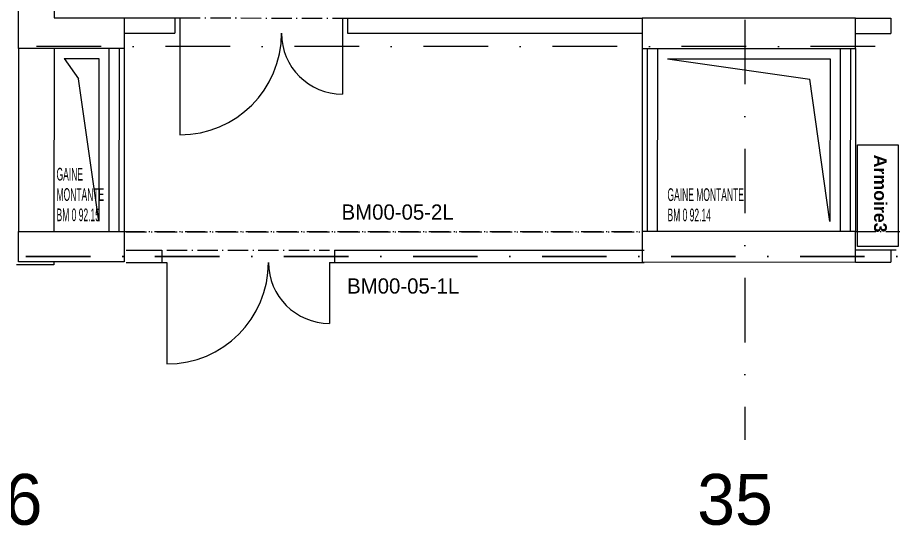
# Model space of a CAD drawing. Header units: millimetres. Extents: x -15291 to 293567, y -98510 to 49398.
# Drawn here: x 41036 to 49660, y -2730 to 2268 of the extents above; entities that cross this region are included whole.
import ezdxf

# ---------------------------------------------------------------- set-up
doc = ezdxf.new("R2010")
doc.units = ezdxf.units.MM
doc.header["$LTSCALE"] = 50
doc.header["$MEASUREMENT"] = 0
for name, pattern in [('AUSGEZOGEN', [0]), ('STRICHPUNKT', [25.4, 12.7, -6.35, 0, -6.35]), ('ULINETYPE11', [6, 4, -0.9, 0.2, -0.9])]:
    doc.linetypes.add(name, pattern=pattern)
doc.layers.get('0').update_dxf_attribs({"linetype": 'AUSGEZOGEN'})
for name, color, linetype in [('A1-----1T-(no et nom des locaux)', 7, 'CONTINUOUS'), ('A1-----3T-(textes compl. ref. coupes div.)', 8, 'CONTINUOUS'), ('A1E61---E-(murs porteurs int+ext)', 6, 'CONTINUOUS'), ('A1E61---EV(murs porteurs int+ext  vue)', 8, 'CONTINUOUS'), ('A1E62---E-(murs non porteurs)', 3, 'CONTINUOUS'), ('A1E62---EV(murs non porteurs vue)', 8, 'CONTINUOUS'), ('A1E64---E-(gaines)', 4, 'CONTINUOUS'), ('A1M11---E-(cloisons legeres)', 4, 'CONTINUOUS'), ('A1M16---E-(portes interieures)', 7, 'CONTINUOUS'), ('AXEN', 3, 'STRICHPUNKT'), ('AXNR', 3, 'CONTINUOUS'), ('EQUIP1', 7, 'AUSGEZOGEN')]:
    doc.layers.add(name, color=color, linetype=linetype)
doc.styles.add('Arial', font='arial.ttf')

msp = doc.modelspace()

# ---------------------------------------------------------------- linework, layer by layer
at = {"layer": 'A1-----3T-(textes compl. ref. coupes div.)'}
msp.add_line((42466.3, 164), (42526.3, 164), dxfattribs=at)
at = {"layer": 'A1E61---E-(murs porteurs int+ext)', "color": 0}
for points in [[(41045.6, 3454.3), (41395.6, 3454.2), (41395.4, 2264.2), (42085.4, 2264.1), (42085.3, 1964.1), (41045.3, 1964.3)], [(49285.3, 1962.6), (49285.4, 2262.6), (47185.4, 2263), (47185.3, 1963)], [(42084.9, -135.9), (41044.9, -135.7), (41045, 164.3), (42085, 164.1)], [(49284.9, -137.4), (49285, 162.6), (47185, 163), (47184.9, -137)]]:
    msp.add_lwpolyline(points, close=True, dxfattribs=at)
at = {"layer": 'A1E61---EV(murs porteurs int+ext  vue)'}
for p, q in [((41935.3, 1964.1), (41935, 164.1)), ((47335.3, 1963), (47335, 163)), ((49135.3, 1962.6), (49135, 162.6))]:
    msp.add_line(p, q, dxfattribs=at)
at = {"layer": 'A1E61---EV(murs porteurs int+ext  vue)', "linetype": 'ULINETYPE11'}
for p, q in [((42085, 164.1), (47185, 163)), ((42106.9, 159.2), (47206.9, 158.1)), ((49285, 162.6), (54385, 161.6))]:
    msp.add_line(p, q, dxfattribs=at)
at = {"layer": 'A1E62---E-(murs non porteurs)', "color": 0}
for p, q in [((42085.4, 2264.1), (42585.4, 2264)), ((42585.4, 2264), (42585.4, 2114)), ((44285.4, 2263.6), (47185.4, 2263)), ((44285.4, 2263.6), (44285.4, 2113.6)), ((49285.4, 2262.6), (49635.4, 2262.5)), ((49635.4, 2262.5), (49635.4, 2112.5)), ((42085.4, 2114.1), (42585.4, 2114)), ((44285.4, 2113.6), (47185.4, 2113)), ((49285.4, 2112.6), (49635.4, 2112.5))]:
    msp.add_line(p, q, dxfattribs=at)
at = {"layer": 'A1E62---E-(murs non porteurs)'}
for p, q in [((41045.3, 1964.3), (41045, 164.3)), ((41395.3, 1964.2), (41395, 164.2)), ((42106.8, -20.8), (42456.8, -20.9)), ((42456.8, -20.9), (42456.8, -140.9)), ((44156.8, -21.3), (47206.8, -21.9)), ((44156.8, -21.3), (44156.8, -141.3)), ((49284.9, -17.4), (49634.9, -17.5)), ((49634.9, -17.5), (49634.9, -137.5)), ((42106.8, -140.8), (42456.8, -140.9)), ((44156.8, -141.3), (47206.8, -141.9)), ((49284.9, -137.4), (49634.9, -137.5))]:
    msp.add_line(p, q, dxfattribs=at)
at = {"layer": 'A1E62---EV(murs non porteurs vue)', "linetype": 'ULINETYPE11'}
for p, q in [((42635.4, 2264), (44235.4, 2263.6)), ((42506.8, -20.9), (44106.8, -21.3))]:
    msp.add_line(p, q, dxfattribs=at)
at = {"layer": 'A1E64---E-(gaines)'}
for p, q in [((41495.3, 1864.2), (41835.3, 1864.1)), ((41495.3, 1864.2), (41635.3, 1664.2)), ((41835.3, 1864.1), (41835, 264.1)), ((47435.3, 1863), (49035.3, 1862.6)), ((47435.3, 1863), (48835.3, 1662.7)), ((49035.3, 1862.6), (49035, 262.6)), ((41835, 264.1), (41635.3, 1664.2)), ((49035, 262.6), (48835.3, 1662.7))]:
    msp.add_line(p, q, dxfattribs=at)
at = {"layer": 'A1M11---E-(cloisons legeres)'}
for p, q in [((42035.3, 1964.1), (42035, 164.1)), ((42085.3, 1964.1), (42085, 164.1)), ((47185.3, 1963), (47185, 163)), ((47235.3, 1963), (47235, 163)), ((49235.3, 1962.6), (49235, 162.6)), ((49285.3, 1962.6), (49285, 162.6))]:
    msp.add_line(p, q, dxfattribs=at)
at = {"layer": 'A1M16---E-(portes interieures)'}
for p, q in [((42585.4, 2264), (42635.4, 2264)), ((42635.4, 2264), (42635.4, 2114)), ((44235.4, 2263.6), (44235.4, 2113.6)), ((44235.4, 2263.6), (44285.4, 2263.6)), ((42635.4, 2114), (42635.2, 1114)), ((44235.4, 2113.6), (44235.2, 1513.6)), ((49634.9, -17.5), (49684.9, -17.5)), ((41394.9, -165.8), (41024.9, -165.7)), ((41394.9, -135.8), (41394.9, -165.8)), ((42456.8, -140.9), (42506.8, -140.9)), ((42506.8, -140.9), (42506.6, -1140.9)), ((44106.8, -141.3), (44106.7, -741.3)), ((44106.8, -141.3), (44156.8, -141.3))]:
    msp.add_line(p, q, dxfattribs=at)
for centre, radius, start, end in [((42635.4, 2114), 1000, 269.98829, 359.98829), ((44235.4, 2113.6), 600, 179.98829, 269.98829), ((42506.8, -140.9), 1000, 269.98829, 359.98829), ((44106.8, -141.3), 600, 179.98829, 269.98829)]:
    msp.add_arc(centre, radius, start, end, dxfattribs=at)
at = {"layer": 'AXEN', "linetype": 'STRICHPUNKT'}
for p, q in [((48197.7, 9867.4), (48197.7, -1888.7)), ((57099.6, 1981.9), (32178.9, 1981.9))]:
    msp.add_line(p, q, dxfattribs=at)
at = {"layer": 'AXEN', "linetype": 'STRICHPUNKT', "lineweight": 30}
msp.add_line((32228.6, -82), (57099.6, -82), dxfattribs=at)
at = {"layer": 'EQUIP1'}
msp.add_lwpolyline([(49706.7, 14), (49304.2, 14.1), (49304.4, 1014.8), (49706.9, 1014.7)], close=True, dxfattribs=at)

# ---------------------------------------------------------------- texts
at = {"color": 6}
for s, p in [('BM00-05-2L', (44226.4, 279.3)), ('BM00-05-1L', (44281, -448.2))]:
    msp.add_text(s, height=150, dxfattribs=at).set_placement(p)
at = {"layer": 'A1-----1T-(no et nom des locaux)', "width": 0.5}
for s, p in [('GAINE', (41420.1, 664.2)), ('MONTANTE', (41420, 464.2)), ('GAINE MONTANTE', (47435, 463)), ('BM 0 92.15', (41420, 264.2)), ('BM 0 92.14', (47435, 263))]:
    msp.add_text(s, height=125, rotation=359.98829, dxfattribs=at).set_placement(p)
at = {"layer": 'AXNR'}
for s, p in [('36', (40537.7, -2722.9)), ('35', (47727.7, -2722.9))]:
    msp.add_text(s, height=500, dxfattribs=at).set_placement(p)
at = {"layer": 'EQUIP1', "insert": (49594.2, 918.9), "char_height": 125, "attachment_point": 1, "rotation": 269.98829, "style": 'Arial'}
msp.add_mtext('{\\f@Arial Unicode MS|b1|i0|c0|p34;Armoire3}', dxfattribs=at)

doc.saveas('drawing.dxf')
